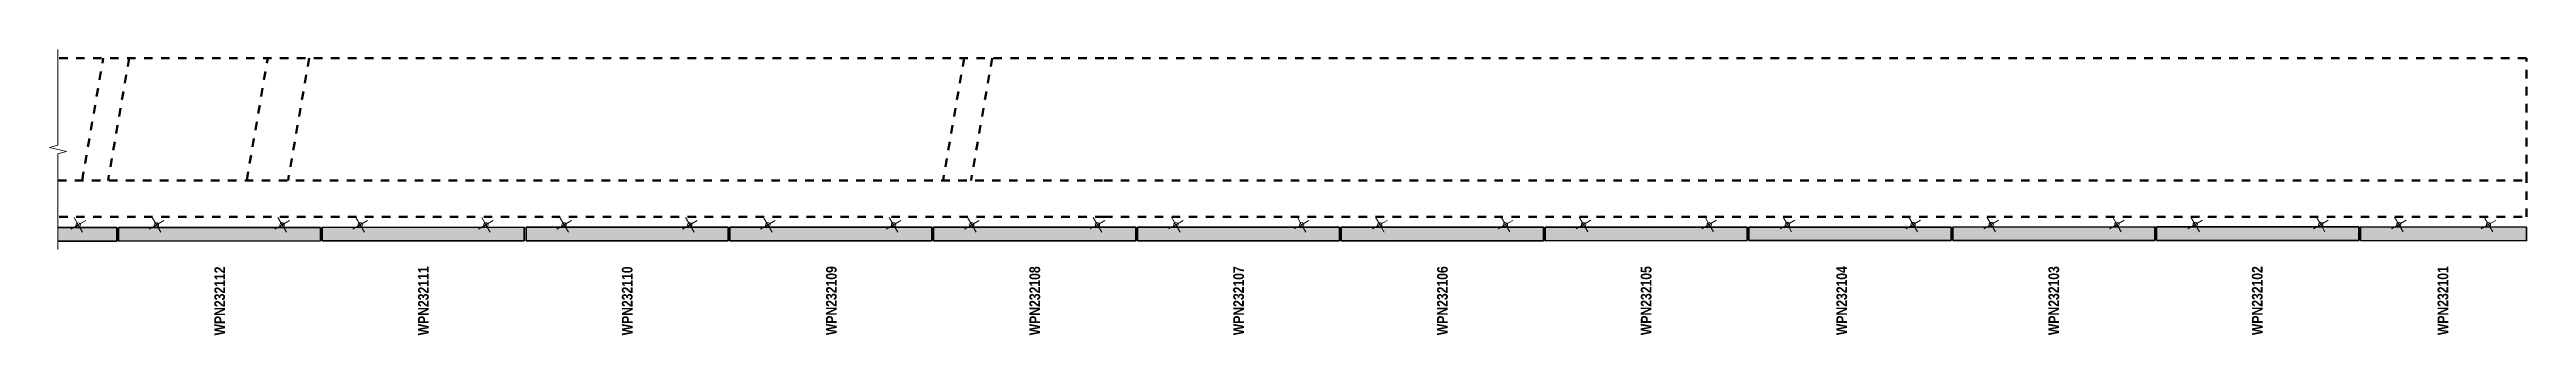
# Model space of a CAD drawing. Header units: metres. Extents: x 1114 to 1183, y -509 to 23.
# Drawn here: x 1113.95 to 1143.12, y -508.87 to -505.51 of the extents above.
import ezdxf

# ---------------------------------------------------------------- set-up
doc = ezdxf.new("R2010")
doc.units = ezdxf.units.M
doc.linetypes.add('JacobsDash', pattern=[0.0045, 0.003, -0.0015])
for name, color, linetype, lineweight in [('A-ANNO-NOTE', 7, 'Continuous', 9), ('A-DETL-GENF', 7, 'Continuous', 9), ('A-GENM', 7, 'Continuous', 35), ('A-GENM-IDEN', 7, 'Continuous', 18), ('S-BEAM', 7, 'Continuous', 50), ('S-BEAM-HDLN', 7, 'JacobsDash', 18)]:
    doc.layers.add(name, color=color, linetype=linetype, lineweight=lineweight)
doc.styles.add('Arial Narrow_B', font='ARIALNB.TTF', dxfattribs={"height": 0.125})

# ---------------------------------------------------------------- blocks, each defined once
blk = doc.blocks.new('BR08_20_GEN_WPC_PrecastPanel_Wall__4point - BR08_20_GEN_WPC_PrecastPanel_Wall__4point-8354662-DRG-2873192 - ABUTMENT A  FASCIA PANEL PLAN')
at = {"layer": 'A-GENM', "true_color": 0xc0c0c0}
blk.add_hatch(color=9, dxfattribs=at).paths.add_polyline_path([(1143.117, -507.759), (1143.117, -507.599), (1141.163, -507.596), (1141.162, -507.756)])
at = {"layer": 'A-GENM'}
for p, q in [((1141.163, -507.596), (1141.162, -507.756)), ((1141.162, -507.756), (1143.117, -507.759)), ((1143.117, -507.599), (1141.163, -507.596)), ((1143.117, -507.599), (1143.117, -507.759))]:
    blk.add_line(p, q, dxfattribs=at)
blk = doc.blocks.new('BR08_20_GEN_WPC_PrecastPanel_Wall__4point - BR08_20_GEN_WPC_PrecastPanel_Wall__4point-8354663-DRG-2873192 - ABUTMENT A  FASCIA PANEL PLAN')
at = {"layer": 'A-GENM', "true_color": 0xc0c0c0}
blk.add_hatch(color=9, dxfattribs=at).paths.add_polyline_path([(1138.762, -507.756), (1141.142, -507.756), (1141.142, -507.596), (1138.762, -507.596)])
at = {"layer": 'A-GENM'}
for p, q in [((1138.762, -507.756), (1138.762, -507.596)), ((1141.142, -507.596), (1138.762, -507.596)), ((1138.762, -507.756), (1141.142, -507.756)), ((1141.142, -507.756), (1141.142, -507.596))]:
    blk.add_line(p, q, dxfattribs=at)
blk = doc.blocks.new('BR08_20_GEN_WPC_PrecastPanel_Wall__4point - BR08_20_GEN_WPC_PrecastPanel_Wall__4point-8287837-DRG-2873192 - ABUTMENT A  FASCIA PANEL PLAN')
at = {"layer": 'A-GENM', "true_color": 0xc0c0c0}
blk.add_hatch(color=9, dxfattribs=at).paths.add_polyline_path([(1136.362, -507.757), (1138.742, -507.756), (1138.742, -507.596), (1136.362, -507.597)])
at = {"layer": 'A-GENM'}
for p, q in [((1138.742, -507.596), (1136.362, -507.597)), ((1136.362, -507.597), (1136.362, -507.757)), ((1136.362, -507.757), (1138.742, -507.756)), ((1138.742, -507.596), (1138.742, -507.756))]:
    blk.add_line(p, q, dxfattribs=at)
blk = doc.blocks.new('BR08_20_GEN_WPC_PrecastPanel_Wall__4point - BR08_20_GEN_WPC_PrecastPanel_Wall__4point-8287839-DRG-2873192 - ABUTMENT A  FASCIA PANEL PLAN')
at = {"layer": 'A-GENM', "true_color": 0xc0c0c0}
blk.add_hatch(color=9, dxfattribs=at).paths.add_polyline_path([(1131.562, -507.758), (1133.942, -507.757), (1133.942, -507.597), (1131.562, -507.598)])
at = {"layer": 'A-GENM'}
for p, q in [((1133.942, -507.597), (1131.562, -507.598)), ((1131.562, -507.598), (1131.562, -507.758)), ((1131.562, -507.758), (1133.942, -507.757)), ((1133.942, -507.597), (1133.942, -507.757))]:
    blk.add_line(p, q, dxfattribs=at)
blk = doc.blocks.new('BR08_20_GEN_WPC_PrecastPanel_Wall__4point - BR08_20_GEN_WPC_PrecastPanel_Wall__4point-8287840-DRG-2873192 - ABUTMENT A  FASCIA PANEL PLAN')
at = {"layer": 'A-GENM', "true_color": 0xc0c0c0}
blk.add_hatch(color=9, dxfattribs=at).paths.add_polyline_path([(1129.162, -507.758), (1131.542, -507.758), (1131.542, -507.598), (1129.162, -507.598)])
at = {"layer": 'A-GENM'}
for p, q in [((1131.542, -507.598), (1129.162, -507.598)), ((1129.162, -507.598), (1129.162, -507.758)), ((1129.162, -507.758), (1131.542, -507.758)), ((1131.542, -507.598), (1131.542, -507.758))]:
    blk.add_line(p, q, dxfattribs=at)
blk = doc.blocks.new('BR08_20_GEN_WPC_PrecastPanel_Wall__4point - BR08_20_GEN_WPC_PrecastPanel_Wall__4point-8287841-DRG-2873192 - ABUTMENT A  FASCIA PANEL PLAN')
at = {"layer": 'A-GENM', "true_color": 0xc0c0c0}
blk.add_hatch(color=9, dxfattribs=at).paths.add_polyline_path([(1126.762, -507.759), (1129.142, -507.758), (1129.142, -507.598), (1126.762, -507.599)])
at = {"layer": 'A-GENM'}
for p, q in [((1129.142, -507.598), (1126.762, -507.599)), ((1126.762, -507.599), (1126.762, -507.759)), ((1126.762, -507.759), (1129.142, -507.758)), ((1129.142, -507.598), (1129.142, -507.758))]:
    blk.add_line(p, q, dxfattribs=at)
blk = doc.blocks.new('BR08_20_GEN_WPC_PrecastPanel_Wall__4point - BR08_20_GEN_WPC_PrecastPanel_Wall__4point-8287842-DRG-2873192 - ABUTMENT A  FASCIA PANEL PLAN')
at = {"layer": 'A-GENM', "true_color": 0xc0c0c0}
blk.add_hatch(color=9, dxfattribs=at).paths.add_polyline_path([(1124.362, -507.759), (1126.742, -507.759), (1126.742, -507.599), (1124.362, -507.599)])
at = {"layer": 'A-GENM'}
for p, q in [((1126.742, -507.599), (1124.362, -507.599)), ((1124.362, -507.599), (1124.362, -507.759)), ((1124.362, -507.759), (1126.742, -507.759)), ((1126.742, -507.599), (1126.742, -507.759))]:
    blk.add_line(p, q, dxfattribs=at)
blk = doc.blocks.new('BR08_20_GEN_WPC_PrecastPanel_Wall__4point - BR08_20_GEN_WPC_PrecastPanel_Wall__4point-8287844-DRG-2873192 - ABUTMENT A  FASCIA PANEL PLAN')
at = {"layer": 'A-GENM', "true_color": 0xc0c0c0}
blk.add_hatch(color=9, dxfattribs=at).paths.add_polyline_path([(1119.562, -507.76), (1121.942, -507.76), (1121.942, -507.6), (1119.562, -507.6)])
at = {"layer": 'A-GENM'}
for p, q in [((1121.942, -507.6), (1119.562, -507.6)), ((1119.562, -507.6), (1119.562, -507.76)), ((1119.562, -507.76), (1121.942, -507.76)), ((1121.942, -507.6), (1121.942, -507.76))]:
    blk.add_line(p, q, dxfattribs=at)
blk = doc.blocks.new('BR08_20_GEN_WPC_PrecastPanel_Wall__4point - BR08_20_GEN_WPC_PrecastPanel_Wall__4point-8287845-DRG-2873192 - ABUTMENT A  FASCIA PANEL PLAN')
at = {"layer": 'A-GENM', "true_color": 0xc0c0c0}
blk.add_hatch(color=9, dxfattribs=at).paths.add_polyline_path([(1117.162, -507.761), (1119.542, -507.76), (1119.542, -507.6), (1117.162, -507.601)])
at = {"layer": 'A-GENM'}
for p, q in [((1119.542, -507.6), (1117.162, -507.601)), ((1117.162, -507.601), (1117.162, -507.761)), ((1117.162, -507.761), (1119.542, -507.76)), ((1119.542, -507.6), (1119.542, -507.76))]:
    blk.add_line(p, q, dxfattribs=at)
blk = doc.blocks.new('BR08_20_GEN_WPC_PrecastPanel_Wall__4point - BR08_20_GEN_WPC_PrecastPanel_Wall__4point-8287846-DRG-2873192 - ABUTMENT A  FASCIA PANEL PLAN')
at = {"layer": 'A-GENM', "true_color": 0xc0c0c0}
blk.add_hatch(color=9, dxfattribs=at).paths.add_polyline_path([(1114.762, -507.762), (1117.142, -507.761), (1117.142, -507.601), (1114.762, -507.602)])
at = {"layer": 'A-GENM'}
for p, q in [((1117.142, -507.601), (1114.762, -507.602)), ((1114.762, -507.602), (1114.762, -507.762)), ((1114.762, -507.762), (1117.142, -507.761)), ((1117.142, -507.601), (1117.142, -507.761))]:
    blk.add_line(p, q, dxfattribs=at)
blk = doc.blocks.new('BR08_20_GEN_WPC_PrecastPanel_Wall__4point - BR08_20_GEN_WPC_PrecastPanel_Wall__4point-8287847-DRG-2873192 - ABUTMENT A  FASCIA PANEL PLAN')
at = {"layer": 'A-GENM', "true_color": 0xc0c0c0}
blk.add_hatch(color=9, dxfattribs=at).paths.add_polyline_path([(1114.051, -507.762), (1114.742, -507.762), (1114.742, -507.602), (1114.051, -507.602)])
at = {"layer": 'A-GENM'}
for p, q in [((1114.742, -507.602), (1114.051, -507.602)), ((1114.051, -507.762), (1114.742, -507.762)), ((1114.742, -507.602), (1114.742, -507.762))]:
    blk.add_line(p, q, dxfattribs=at)
blk = doc.blocks.new('BR08_20_GEN_WPC_PrecastPanel_Wall__4point - BR08_20_GEN_WPC_PrecastPanel_Wall__4point-8297915-DRG-2873192 - ABUTMENT A  FASCIA PANEL PLAN')
at = {"layer": 'A-GENM', "true_color": 0xc0c0c0}
blk.add_hatch(color=9, dxfattribs=at).paths.add_polyline_path([(1124.342, -507.759), (1124.342, -507.599), (1121.962, -507.599), (1121.962, -507.759), (1122.255, -507.759)])
at = {"layer": 'A-GENM'}
for p, q in [((1124.342, -507.599), (1121.962, -507.599)), ((1121.962, -507.599), (1121.962, -507.759)), ((1121.962, -507.759), (1124.342, -507.759)), ((1124.342, -507.599), (1124.342, -507.759))]:
    blk.add_line(p, q, dxfattribs=at)
blk = doc.blocks.new('BR08_20_GEN_WPC_PrecastPanel_Wall__4point - BR08_20_GEN_WPC_PrecastPanel_Wall__4point-8625177-DRG-2873192 - ABUTMENT A  FASCIA PANEL PLAN')
at = {"layer": 'A-GENM', "true_color": 0xc0c0c0}
blk.add_hatch(color=9, dxfattribs=at).paths.add_polyline_path([(1133.962, -507.757), (1136.342, -507.757), (1136.342, -507.597), (1133.962, -507.597)])
at = {"layer": 'A-GENM'}
for p, q in [((1136.342, -507.597), (1133.962, -507.597)), ((1133.962, -507.597), (1133.962, -507.757)), ((1133.962, -507.757), (1136.342, -507.757)), ((1136.342, -507.597), (1136.342, -507.757))]:
    blk.add_line(p, q, dxfattribs=at)
blk = doc.blocks.new('BREAK LINE - INPUT VIEW SCALE_R13 - Std Break-8351830-DRG-2873192 - ABUTMENT A  FASCIA PANEL PLAN')
at = {"layer": 'A-DETL-GENF'}
for p, q in [((-0.1, 0), (1.027, 0)), ((1.027, 0), (1.052, -0.1)), ((1.052, -0.1), (1.102, 0.1)), ((1.102, 0.1), (1.127, 0)), ((1.127, 0), (2.254, 0))]:
    blk.add_line(p, q, dxfattribs=at)

msp = doc.modelspace()

# ---------------------------------------------------------------- linework, layer by layer
at = {"layer": 'A-ANNO-NOTE', "color": 8, "lineweight": 18, "true_color": 0x808080}
for p, q in [((1114.29, -507.573), (1114.24, -507.486)), ((1115.21, -507.572), (1115.16, -507.486)), ((1116.69, -507.572), (1116.64, -507.486)), ((1117.61, -507.572), (1117.56, -507.485)), ((1119.09, -507.572), (1119.04, -507.485)), ((1120.01, -507.571), (1119.96, -507.485)), ((1121.49, -507.571), (1121.44, -507.485)), ((1122.41, -507.57), (1122.36, -507.484)), ((1123.89, -507.57), (1123.84, -507.484)), ((1124.811, -507.57), (1124.761, -507.484)), ((1126.291, -507.57), (1126.241, -507.484)), ((1127.215, -507.57), (1127.164, -507.483)), ((1128.695, -507.57), (1128.645, -507.483)), ((1129.615, -507.569), (1129.564, -507.483)), ((1131.095, -507.569), (1131.045, -507.483)), ((1132.015, -507.569), (1131.964, -507.482)), ((1133.495, -507.569), (1133.445, -507.482)), ((1134.415, -507.568), (1134.365, -507.482)), ((1135.895, -507.568), (1135.845, -507.482)), ((1136.815, -507.568), (1136.764, -507.481)), ((1138.295, -507.567), (1138.245, -507.481)), ((1139.217, -507.567), (1139.166, -507.48)), ((1140.695, -507.567), (1140.645, -507.48)), ((1141.615, -507.567), (1141.565, -507.481)), ((1142.67, -507.569), (1142.619, -507.483)), ((1114.29, -507.573), (1114.204, -507.623)), ((1114.29, -507.573), (1114.377, -507.522)), ((1114.29, -507.573), (1114.341, -507.659)), ((1115.21, -507.572), (1115.124, -507.623)), ((1115.21, -507.572), (1115.297, -507.522)), ((1115.21, -507.572), (1115.261, -507.659)), ((1116.69, -507.572), (1116.604, -507.622)), ((1116.69, -507.572), (1116.777, -507.522)), ((1116.69, -507.572), (1116.741, -507.659)), ((1117.61, -507.572), (1117.524, -507.622)), ((1117.61, -507.572), (1117.697, -507.522)), ((1117.61, -507.572), (1117.661, -507.658)), ((1119.09, -507.572), (1119.004, -507.622)), ((1119.09, -507.572), (1119.177, -507.521)), ((1119.09, -507.572), (1119.141, -507.658)), ((1120.01, -507.571), (1119.924, -507.622)), ((1120.01, -507.571), (1120.097, -507.521)), ((1120.01, -507.571), (1120.061, -507.658)), ((1121.49, -507.571), (1121.404, -507.621)), ((1121.49, -507.571), (1121.577, -507.521)), ((1121.49, -507.571), (1121.541, -507.657)), ((1122.41, -507.57), (1122.324, -507.621)), ((1122.41, -507.57), (1122.497, -507.52)), ((1122.41, -507.57), (1122.461, -507.657)), ((1123.89, -507.57), (1123.804, -507.621)), ((1123.89, -507.57), (1123.977, -507.52)), ((1123.89, -507.57), (1123.941, -507.657)), ((1124.811, -507.57), (1124.725, -507.621)), ((1124.811, -507.57), (1124.897, -507.52)), ((1124.811, -507.57), (1124.861, -507.657)), ((1126.291, -507.57), (1126.205, -507.62)), ((1126.291, -507.57), (1126.377, -507.52)), ((1126.291, -507.57), (1126.341, -507.656)), ((1127.215, -507.57), (1127.128, -507.62)), ((1127.215, -507.57), (1127.301, -507.52)), ((1127.215, -507.57), (1127.265, -507.656)), ((1128.695, -507.57), (1128.609, -507.62)), ((1128.695, -507.57), (1128.781, -507.519)), ((1128.695, -507.57), (1128.745, -507.656)), ((1129.615, -507.569), (1129.528, -507.62)), ((1129.615, -507.569), (1129.701, -507.519)), ((1129.615, -507.569), (1129.665, -507.656)), ((1131.095, -507.569), (1131.009, -507.619)), ((1131.095, -507.569), (1131.181, -507.519)), ((1131.095, -507.569), (1131.145, -507.655)), ((1132.015, -507.569), (1131.928, -507.619)), ((1132.015, -507.569), (1132.101, -507.518)), ((1132.015, -507.569), (1132.065, -507.655)), ((1133.495, -507.569), (1133.409, -507.619)), ((1133.495, -507.569), (1133.581, -507.518)), ((1133.495, -507.569), (1133.545, -507.655)), ((1134.415, -507.568), (1134.328, -507.619)), ((1134.415, -507.568), (1134.501, -507.518)), ((1134.415, -507.568), (1134.465, -507.655)), ((1135.895, -507.568), (1135.809, -507.618)), ((1135.895, -507.568), (1135.981, -507.518)), ((1135.895, -507.568), (1135.945, -507.654)), ((1136.815, -507.568), (1136.728, -507.618)), ((1136.815, -507.568), (1136.901, -507.517)), ((1136.815, -507.568), (1136.865, -507.654)), ((1138.295, -507.567), (1138.209, -507.618)), ((1138.295, -507.567), (1138.381, -507.517)), ((1138.295, -507.567), (1138.345, -507.654)), ((1139.217, -507.567), (1139.13, -507.617)), ((1139.217, -507.567), (1139.303, -507.517)), ((1139.217, -507.567), (1139.267, -507.653)), ((1140.695, -507.567), (1140.609, -507.617)), ((1140.695, -507.567), (1140.781, -507.517)), ((1140.695, -507.567), (1140.745, -507.653)), ((1141.615, -507.567), (1141.529, -507.618)), ((1141.615, -507.567), (1141.701, -507.517)), ((1141.615, -507.567), (1141.665, -507.654)), ((1142.67, -507.569), (1142.583, -507.619)), ((1142.67, -507.569), (1142.756, -507.519)), ((1142.67, -507.569), (1142.72, -507.655))]:
    msp.add_line(p, q, dxfattribs=at)
for centre in [(1114.29, -507.573), (1115.21, -507.572), (1116.69, -507.572), (1117.61, -507.572), (1119.09, -507.572), (1120.01, -507.571), (1121.49, -507.571), (1122.41, -507.57), (1123.89, -507.57), (1124.811, -507.57), (1126.291, -507.57), (1127.215, -507.57), (1128.695, -507.57), (1129.615, -507.569), (1131.095, -507.569), (1132.015, -507.569), (1133.495, -507.569), (1134.415, -507.568), (1135.895, -507.568), (1136.815, -507.568), (1138.295, -507.567), (1139.217, -507.567), (1140.695, -507.567), (1141.615, -507.567), (1142.67, -507.569)]:
    msp.add_circle(centre, 0.025, dxfattribs=at)
at = {"layer": 'S-BEAM', "color": 252, "linetype": 'JacobsDash', "true_color": 0x888888}
for p, q in [((1126.365, -505.608), (1114.051, -505.608)), ((1114.336, -507.048), (1114.584, -505.608)), ((1114.889, -505.608), (1114.641, -507.048)), ((1116.273, -507.048), (1116.521, -505.608)), ((1117.008, -505.608), (1116.76, -507.048)), ((1124.722, -505.608), (1124.473, -507.048)), ((1125.051, -505.608), (1124.803, -507.048)), ((1126.366, -505.608), (1126.365, -505.608)), ((1143.117, -505.608), (1126.366, -505.608)), ((1126.366, -505.608), (1126.366, -505.608)), ((1143.117, -507.048), (1143.117, -505.608)), ((1114.051, -507.048), (1126.365, -507.048)), ((1126.366, -507.048), (1126.365, -507.048)), ((1126.366, -507.048), (1143.117, -507.048)), ((1126.366, -507.048), (1126.366, -507.048)), ((1143.117, -507.478), (1143.117, -507.048)), ((1126.365, -507.478), (1114.051, -507.478)), ((1126.366, -507.478), (1126.365, -507.478)), ((1126.366, -507.478), (1143.116, -507.478)), ((1126.366, -507.478), (1126.366, -507.478)), ((1143.116, -507.478), (1143.117, -507.478))]:
    msp.add_line(p, q, dxfattribs=at)
at = {"layer": 'S-BEAM-HDLN', "color": 252, "true_color": 0x888888}
msp.add_line((1143.117, -507.048), (1143.117, -505.608), dxfattribs=at)

# ---------------------------------------------------------------- block references
at = {"layer": 'A-DETL-GENF', "rotation": 89.99999999998913}
msp.add_blockref('BREAK LINE - INPUT VIEW SCALE_R13 - Std Break-8351830-DRG-2873192 - ABUTMENT A  FASCIA PANEL PLAN', (1114.051, -507.762), dxfattribs=at)
at = {"layer": 'A-GENM'}
for name in ['BR08_20_GEN_WPC_PrecastPanel_Wall__4point - BR08_20_GEN_WPC_PrecastPanel_Wall__4point-8287847-DRG-2873192 - ABUTMENT A  FASCIA PANEL PLAN', 'BR08_20_GEN_WPC_PrecastPanel_Wall__4point - BR08_20_GEN_WPC_PrecastPanel_Wall__4point-8287846-DRG-2873192 - ABUTMENT A  FASCIA PANEL PLAN', 'BR08_20_GEN_WPC_PrecastPanel_Wall__4point - BR08_20_GEN_WPC_PrecastPanel_Wall__4point-8287845-DRG-2873192 - ABUTMENT A  FASCIA PANEL PLAN', 'BR08_20_GEN_WPC_PrecastPanel_Wall__4point - BR08_20_GEN_WPC_PrecastPanel_Wall__4point-8287844-DRG-2873192 - ABUTMENT A  FASCIA PANEL PLAN', 'BR08_20_GEN_WPC_PrecastPanel_Wall__4point - BR08_20_GEN_WPC_PrecastPanel_Wall__4point-8297915-DRG-2873192 - ABUTMENT A  FASCIA PANEL PLAN', 'BR08_20_GEN_WPC_PrecastPanel_Wall__4point - BR08_20_GEN_WPC_PrecastPanel_Wall__4point-8287842-DRG-2873192 - ABUTMENT A  FASCIA PANEL PLAN', 'BR08_20_GEN_WPC_PrecastPanel_Wall__4point - BR08_20_GEN_WPC_PrecastPanel_Wall__4point-8287841-DRG-2873192 - ABUTMENT A  FASCIA PANEL PLAN', 'BR08_20_GEN_WPC_PrecastPanel_Wall__4point - BR08_20_GEN_WPC_PrecastPanel_Wall__4point-8287840-DRG-2873192 - ABUTMENT A  FASCIA PANEL PLAN', 'BR08_20_GEN_WPC_PrecastPanel_Wall__4point - BR08_20_GEN_WPC_PrecastPanel_Wall__4point-8287839-DRG-2873192 - ABUTMENT A  FASCIA PANEL PLAN', 'BR08_20_GEN_WPC_PrecastPanel_Wall__4point - BR08_20_GEN_WPC_PrecastPanel_Wall__4point-8625177-DRG-2873192 - ABUTMENT A  FASCIA PANEL PLAN', 'BR08_20_GEN_WPC_PrecastPanel_Wall__4point - BR08_20_GEN_WPC_PrecastPanel_Wall__4point-8287837-DRG-2873192 - ABUTMENT A  FASCIA PANEL PLAN', 'BR08_20_GEN_WPC_PrecastPanel_Wall__4point - BR08_20_GEN_WPC_PrecastPanel_Wall__4point-8354663-DRG-2873192 - ABUTMENT A  FASCIA PANEL PLAN', 'BR08_20_GEN_WPC_PrecastPanel_Wall__4point - BR08_20_GEN_WPC_PrecastPanel_Wall__4point-8354662-DRG-2873192 - ABUTMENT A  FASCIA PANEL PLAN']:
    msp.add_blockref(name, (0, 0), dxfattribs=at)

# ---------------------------------------------------------------- texts
at = {"layer": 'A-GENM-IDEN', "lineweight": 9, "char_height": 0.125, "attachment_point": 1, "rotation": 90, "style": 'Arial Narrow_B', "bg_fill": 3, "box_fill_scale": 1, "bg_fill_color": 256, "bg_fill_transparency": 0}
for s, insert in [('WPN232112', (1115.892, -508.874)), ('WPN232111', (1118.291, -508.873)), ('WPN232110', (1120.691, -508.873)), ('WPN232109', (1123.095, -508.87)), ('WPN232108', (1125.49, -508.872)), ('WPN232107', (1127.89, -508.871)), ('WPN232106', (1130.29, -508.871)), ('WPN232105', (1132.689, -508.87)), ('WPN232104', (1134.992, -508.87)), ('WPN232103', (1137.489, -508.87)), ('WPN232102', (1139.885, -508.87))]:
    msp.add_mtext(s, dxfattribs=dict(at, insert=insert))
at = {"layer": 'A-GENM-IDEN', "lineweight": 9, "insert": (1142.071, -508.87), "char_height": 0.125, "attachment_point": 1, "rotation": 90, "style": 'Arial Narrow_B', "bg_fill": 3, "box_fill_scale": 1, "bg_fill_color": 256, "bg_fill_true_color": 13158600, "bg_fill_transparency": 0}
msp.add_mtext('WPN232101', dxfattribs=at)

doc.saveas('drawing.dxf')
